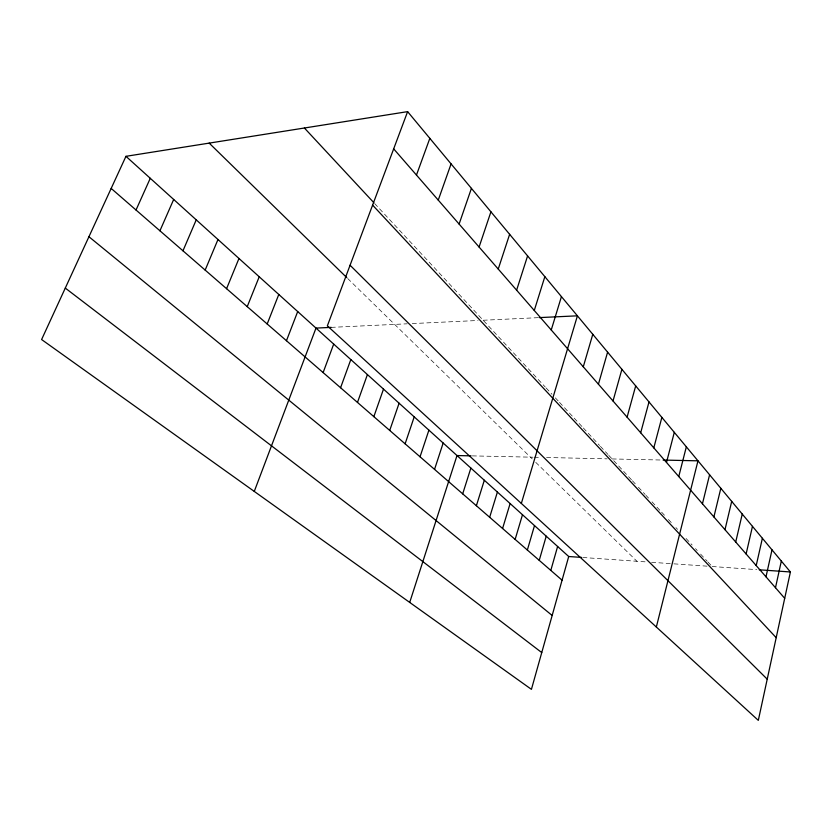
<?xml version="1.0" encoding="UTF-8"?>
<svg xmlns="http://www.w3.org/2000/svg" width="832" height="832" viewBox="0 0 832 832"><rect width="100%" height="100%" fill="white"/><g stroke="black" fill="none" stroke-linecap="round" stroke-linejoin="round"><path stroke-width="0.62" stroke-dasharray="4.16 3.12" d="M331.219 327.371L407.212 323.804M412.246 323.575L478.067 320.486M483.163 320.247L539.219 317.616M472.316 455.884L532.917 457.205M534.165 457.236L540.353 457.371M546.551 457.506L607.183 458.838M612.123 458.942L661.846 460.034M582.806 557.492L646.724 561.954M651.602 562.297L671.414 563.68M673.899 563.846L707.002 566.155M712.15 566.519L756.756 569.629M347.682 278.502L532.21 458.879M535.746 462.342L636.948 561.267M374.618 203.507L545.282 387.057M546.125 387.962L551.99 394.274M555.339 397.873L558.698 401.482M559.53 402.386L573.321 417.217M574.153 418.111L582.504 427.076M583.336 427.981L599.602 445.474M600.434 446.368L607.953 454.449M608.785 455.354L631.561 479.846M632.424 480.782L636.761 485.43M638.435 487.24L645.154 494.458M645.996 495.362L648.513 498.077M652.018 501.852L659.911 510.338M661.617 512.169L665.018 515.83M668.429 519.49L672.63 524.014M675.938 527.571L677.591 529.35M686.067 538.46L692.151 545.012M695.531 548.642L697.226 550.462M700.606 554.102L707.221 561.215M708.042 562.099L711.329 565.635"/><path stroke-width="1.25" d="M407.618 111.634L790.4 571.969L758.316 720.366L327.361 325.863L407.618 111.634L125.954 156.322L41.6 339.539L531.43 689.354L568.714 556.514L125.954 156.322M775.486 587.725L781.331 561.07M765.991 576.815L772.002 549.838M756.205 565.562L762.382 538.273M746.117 553.977L752.471 526.354M735.717 542.017L742.248 514.062M724.984 529.682L731.702 501.384M713.898 516.942L720.824 488.301M702.447 503.786L709.592 474.791M656.344 627.016L697.975 460.824L663.114 460.065M678.756 476.549L686.338 446.826M666.494 462.446L674.305 432.359M653.806 447.866L661.866 417.394M640.682 432.786L649.002 401.929M627.089 417.165L635.69 385.913M613.018 400.982L621.899 369.325M550.805 570.398L557.617 546.478M598.426 384.207L607.599 352.144M539.24 560.342L546.218 536.182M583.284 366.808L592.779 334.318M527.353 550.025L534.508 525.595M515.143 539.406L522.486 514.727M521.342 503.433L577.408 315.827L539.219 317.616M502.58 528.497L510.12 503.547M489.663 517.275L497.401 492.055M551.242 329.982L561.434 296.618M534.279 310.471L544.846 276.661M476.382 505.731L484.328 480.241M462.696 493.844L470.87 468.073M516.62 290.181L527.592 255.913M409.708 602.42L457.007 455.551L471.037 455.853M434.543 469.383L443.165 443.03M498.243 269.048L509.631 234.312M420.046 456.789L428.906 430.144M479.086 247.031L490.922 211.817M405.111 443.81L414.222 416.874M459.108 224.068L471.422 188.375M389.719 430.435L399.1 403.208M373.849 416.645L383.5 389.106M438.256 200.106L451.079 163.904M357.479 402.428L367.422 374.566M416.468 175.053L429.832 138.351M340.579 387.743L350.823 359.57M323.128 372.58L333.694 344.084M254.27 491.421L315.994 328.089L331.219 327.371M286.458 340.725L297.7 311.553M267.186 323.981L278.793 294.466M247.229 306.644L259.22 276.775M226.574 288.694L238.971 258.471M205.161 270.088L217.984 239.502M182.967 250.806L196.238 219.846M159.931 230.797L173.68 199.462M136.022 210.018L150.27 178.298M568.714 556.514L581.516 557.409M759.221 569.795L790.4 571.969M65.291 288.08L541.746 652.579M88.93 236.725L552.167 615.472M111.176 188.427L562.068 580.185M209.186 143.114L346.778 277.618M350.074 265.242L767.218 679.172M372.601 205.109L776.194 637.686M304.408 128.014L373.766 202.592M393.671 148.855L784.701 598.322"/></g></svg>
